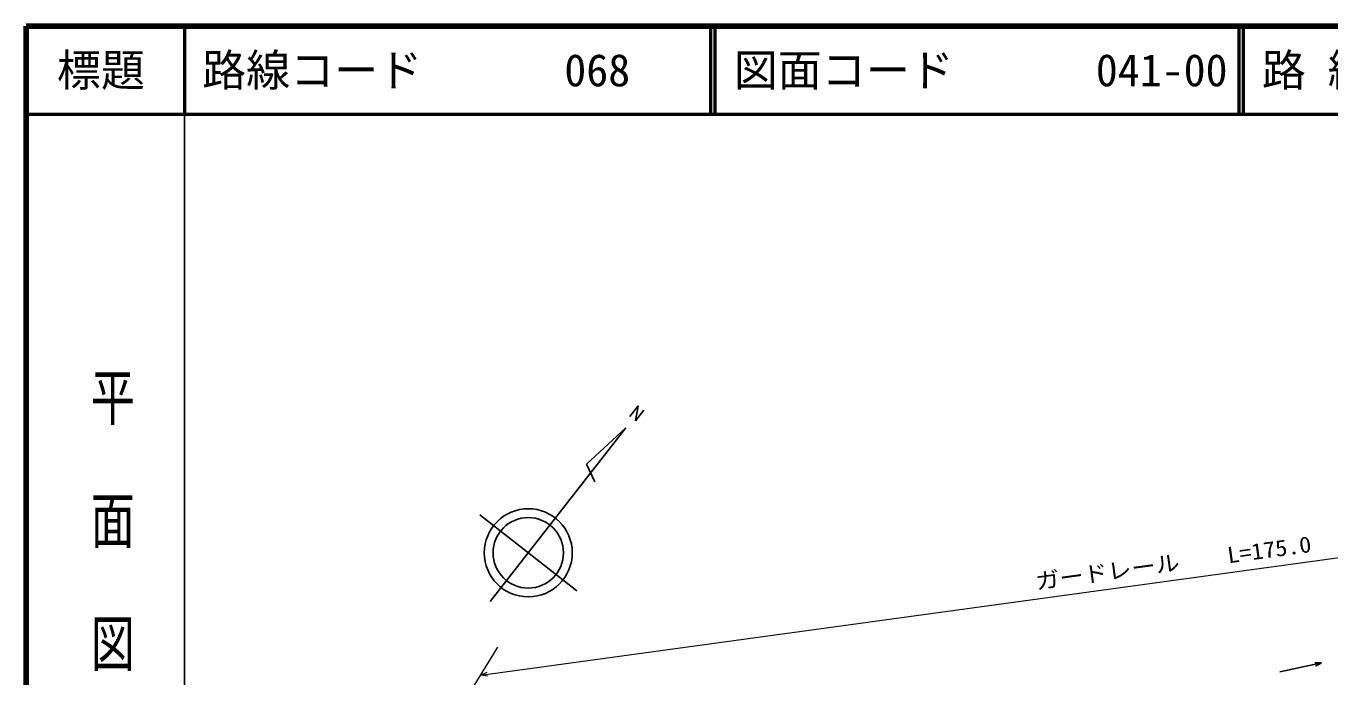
# Model space of a CAD drawing. Units: millimetres, scale not verified. Extents: x 40000 to 680000, y 20000 to 380000.
# Drawn here: x 40000 to 188113, y 306122 to 380000 of the extents above; entities that cross this region are included whole.
import ezdxf
from ezdxf.enums import TextEntityAlignment as Align

# ---------------------------------------------------------------- set-up
doc = ezdxf.new("R2010")
doc.units = ezdxf.units.MM
doc.header["$LTSCALE"] = 1000
for name, color, linetype, lineweight in [('M-BGD', 7, 'Continuous', 25), ('M-BMK-SRVR', 3, 'Continuous', 25), ('M-STR-HTXT', 7, 'Continuous', 13), ('M-TTL', 2, 'Continuous', 140), ('M-TTL-BAND', 7, 'Continuous', 25), ('M-TTL-LINE', 7, 'Continuous', 50)]:
    doc.layers.add(name, color=color, linetype=linetype, lineweight=lineweight)
doc.layers.add('M-TTL-TXT', color=7, linetype='Continuous')
doc.styles.add('@ＭＳ ゴシック', font='')
doc.styles.add('ＭＳ ゴシック', font='')
doc.styles.get('@ＭＳ ゴシック').set_extended_font_data('@MS Gothic')
doc.styles.get('ＭＳ ゴシック').set_extended_font_data('MS Gothic')

msp = doc.modelspace()

# ---------------------------------------------------------------- linework, layer by layer
at = {"layer": 'M-BGD'}
for p, q in [((187165, 307715), (182421, 306699)), ((186386, 307769), (187165, 307715)), ((187165, 307715), (186476, 307349))]:
    msp.add_line(p, q, dxfattribs=at)
at = {"layer": 'M-BMK-SRVR'}
for p, q in [((108586, 335686), (109536, 336902)), ((109536, 336902), (109214, 335189)), ((109214, 335189), (110161, 336415)), ((108128, 334392), (92737, 314691)), ((108128, 334392), (103646, 330279)), ((103646, 330279), (104607, 328260)), ((102562, 315898), (91530, 324517))]:
    msp.add_line(p, q, dxfattribs=at)
for radius in [5000, 4000]:
    msp.add_circle((97046, 320208), radius, dxfattribs=at)
at = {"layer": 'M-STR-HTXT'}
for p, q in [((91650, 306336), (228662, 325067)), ((84876, 295303), (93580, 309479)), ((91650, 306336), (92364, 306649)), ((92422, 306224), (91650, 306336))]:
    msp.add_line(p, q, dxfattribs=at)
at = {"layer": 'M-TTL'}
for p, q in [((40000, 380000), (40000, 20000)), ((680000, 380000), (40000, 380000))]:
    msp.add_line(p, q, dxfattribs=at)
at = {"layer": 'M-TTL-BAND'}
msp.add_line((58000, 370000), (58000, 20000), dxfattribs=at)
at = {"layer": 'M-TTL-LINE'}
for p, q in [((58000, 380000), (58000, 370000)), ((117750, 380000), (117750, 370000)), ((118250, 380000), (118250, 370000)), ((177750, 380000), (177750, 370000)), ((178250, 380000), (178250, 370000)), ((40000, 370000), (680000, 370000))]:
    msp.add_line(p, q, dxfattribs=at)

# ---------------------------------------------------------------- texts
at = {"layer": 'M-STR-HTXT', "style": 'ＭＳ ゴシック', "width": 1.1}
msp.add_text('ガードレール\u3000\u3000L=175.0', height=1833, rotation=7.8, dxfattribs=at).set_placement((154864, 315483), align=Align.BOTTOM_LEFT)
at = {"layer": 'M-TTL-BAND', "style": '@ＭＳ ゴシック', "width": 1.4}
msp.add_text('平  面  図', height=3666, rotation=270, dxfattribs=at).set_placement((49777, 306475), align=Align.MIDDLE_RIGHT)
at = {"layer": 'M-TTL-TXT', "style": 'ＭＳ ゴシック'}
msp.add_text('標題', height=3666, dxfattribs=at).set_placement((48500, 375000), align=Align.MIDDLE_CENTER)
for s, p in [('路線コード', (60000, 375000)), ('068', (101142, 375000)), ('068', (101142, 375000)), ('図面コード', (120380, 375000)), ('041-00', (161521, 375000)), ('路 線 名', (180380, 375000))]:
    msp.add_text(s, height=3666, dxfattribs=at).set_placement(p, align=Align.MIDDLE_LEFT)

doc.saveas('drawing.dxf')
